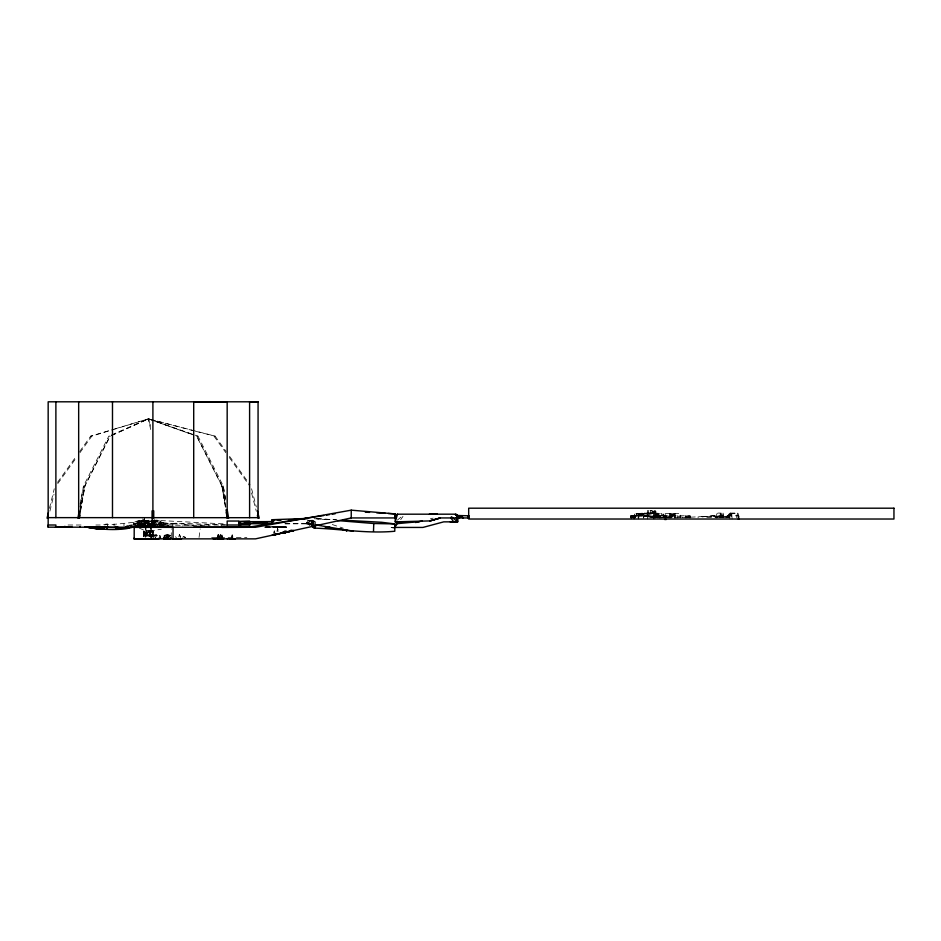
<?xml version="1.0" encoding="UTF-8"?>
<svg xmlns="http://www.w3.org/2000/svg" width="941" height="941" viewBox="0 0 941 941"><rect width="100%" height="100%" fill="white"/><g stroke="black" fill="none" stroke-linecap="round" stroke-linejoin="round"><path stroke-width="0.71" stroke-dasharray="4.71 3.53" d="M225.358 524.949L177.237 523.208L155.159 524.796L153.03 525.713L137.927 525.713L144.408 525.713L144.408 518.315L143.738 521.326L152.689 521.455L143.738 521.255L133.528 523.514L133.528 524.596L151.654 523.89L172.826 526.09L172.826 523.925L152.019 521.149L143.738 521.326L144.408 520.479L152.418 520.138L225.334 523.961M147.514 532.5L146.843 534.935L144.244 519.973L133.528 524.596L133.528 522.431L143.056 518.832M149.207 532.5L149.89 534.935L152.219 518.315L153.03 525.713L155.159 524.796L209.184 525.772M654.113 519.02L654.113 515.809L631.846 515.774L631.317 517.938M650.466 510.363L650.466 513.61L655.195 512.527L655.195 511.445L654.724 512.986L647.573 512.904L647.102 513.61L649.149 513.068L646.655 513.61L647.573 512.904M656.042 516.856L656.042 515.774L656.042 516.856L661.829 516.891L666.016 517.938L641.044 515.774M657.536 516.856L657.536 517.938L657.536 516.856L659.488 517.938L659.418 515.774M664.734 515.809L664.734 517.938L664.734 515.774L663.617 517.938M669.804 517.938L669.804 513.61L669.804 515.774L665.205 517.938L665.205 513.61L680.684 513.61L680.684 517.938L675.273 515.774M674.332 516.115L674.062 513.61L674.332 517.938M729.687 514.045L729.687 515.668L730.498 513.068L726.57 517.938L727.381 515.668L727.381 516.962M151.842 536.841L151.866 534.464L152.677 536.652M171.227 537.44L171.356 528.948M153.23 538.875L153.383 531.195L143.55 531.195L143.832 538.864M635.622 517.938L635.669 515.774M143.902 536.535L144.055 530.995L152.771 530.995L152.96 536.77M633.846 519.02L633.94 515.774L633.634 519.02M631.117 519.02L631.47 515.774L630.635 519.02M643.279 517.938L643.891 515.774L643.609 519.02M729.816 519.02L730.157 513.068M648.267 513.61L648.478 510.363M632.176 515.809L631.329 517.679M151.654 520.479L151.642 523.89L161.84 525.454L163.264 524.596L160.488 522.137L157.453 523.89L157.712 521.843L145.149 523.184L143.667 520.138L133.528 524.596L151.642 523.184L152.219 518.315M167.439 536.841L167.627 534.464L168.368 536.841L170.721 538.77M220.347 536.935L220.535 534.559L221.276 536.935L223.629 538.864M232.027 537.264L232.215 534.888L232.945 537.264M633.352 517.938L633.54 515.774M638.763 517.938L638.939 515.774L656.23 517.762M161.84 525.454L163.264 524.596L151.642 523.184L152.383 519.973L163.264 524.596L163.264 522.431L155.9 519.691M720.159 517.938L720.63 513.104L723.088 513.104L723.123 517.938M165.204 538.77L166.933 536.841L167.063 534.464L168.392 538.77M217.841 536.97L218.077 534.582L220.465 538.887M274.066 533.3L274.301 530.912L275.031 533.3M312 525.066L312.847 520.373L314.765 526.678M144.244 519.973L145.243 525.725L144.408 520.479L141.691 519.338L145.149 523.184L152.454 521.02L152.219 520.479L150.795 534.535L146.502 535.041M151.477 527.172L152.219 520.479L153.03 525.713L152.219 520.479L145.149 523.184L143.738 521.326L144.408 520.479L146.031 534.7L147.255 532.571L152.912 531.195L151.172 538.864L149.548 532.512L152.807 531.195L151.172 534.947L149.548 532.512L150.219 535.782L146.502 535.782L146.502 532.982L144.055 530.995L143.55 532.312L152.842 532.312L153.383 531.195L151.172 538.864L151.172 530.912L161.276 529.23M150.631 534.664L151.195 529.665M151.654 525.725L152.383 519.973L151.642 523.184L157.712 521.843L154.418 519.726M634.857 517.938L635.128 515.774L634.681 517.938M633.763 517.938L634.046 515.774M199.045 537.44L200.186 528.948M638.269 519.02L638.774 515.774M150.219 534.935L151.054 529.759M150.348 529.889L149.878 534.735M150.584 528.442L151.983 519.761M647.102 513.61L647.667 510.363M79.914 506.976L83.549 485.968L108.838 436.118L110.215 436.118L84.925 485.968L80.032 511.175M80.35 511.175L84.725 485.968L110.015 436.118M80.561 511.175L84.925 485.968M311.906 525.054L312.847 520.373M167.592 534.265L170.78 535.711L164.24 535.405L163.581 538.934L165.157 535.782L170.78 535.711L171.18 538.864L167.592 534.265L164.24 535.405L165.722 538.864M631.917 517.938L632.317 515.774L631.964 516.338M653.442 515.774L653.642 510.363M80.02 504.176L83.549 485.968M80.114 509.775L84.725 485.968M276.96 531.489L277.571 528.442L278.689 531.689M647.396 519.02L647.808 516.985M671.933 517.938L672.368 513.61M151.642 523.184L152.219 520.479L152.689 521.455M273.772 533.3L274.301 530.912L274.572 533.3M217.594 538.946L218.677 534.641L219.618 538.946M144.079 534.947L143.632 536.77L144.055 530.995L144.079 534.947L152.795 534.947L153.336 535.888M49.45 508.375L54.26 488.767M49.885 511.175L54.002 494.378M729.687 515.668L730.087 514.045L730.886 514.045L731.957 517.938M151.242 536.841L151.866 534.464L152.042 536.864M178.825 536.841L179.437 534.464L181.578 538.77M630.94 517.938L631.246 516.856M166.933 536.841L167.627 534.464L167.745 536.841L169.451 538.77M231.521 537.264L232.215 534.888L232.321 537.264M164.228 525.878L151.654 523.89L160.711 525.243L163.264 524.596L152.019 521.149L152.219 520.479M152.466 535.405L159.358 535.711L160.982 538.864L160.088 535.782L156.582 535.782L154.442 538.934L152.466 535.405L157.147 534.265L160.088 535.782L158.994 538.864L156.582 535.782L152.466 535.405L152.689 538.864M633.07 517.938L633.846 515.774L631.987 519.02M729.957 514.551L728.534 515.668L729.334 515.668L730.498 513.068L729.004 517.938L729.004 513.068L737.862 513.068L738.873 519.02M727.793 516.962L728.946 514.045L730.087 514.045L730.087 515.774L727.793 516.962L730.087 515.774M732.122 519.02L731.639 513.068M729.299 514.045L728.158 516.774L713.196 515.774L701.163 516.856L701.163 517.938M107.615 526.09L107.615 523.925L102.675 524.643C118.801 525.031 137.586 520.879 152.019 521.149M311.083 522.69L311.953 521.008L313.353 526.795L310.06 523.784L311.083 522.69L313.412 527.101L311.953 521.008L311.095 524.043M664.087 517.938L665.205 515.809M309.907 525.254L307.331 520.596L312.541 520.197L315.729 521.926L309.789 520.796L307.801 524.149L309.907 525.254L312.577 521.373L315.729 521.926L315.553 524.819L312.577 521.373L307.331 520.596L307.801 524.149L313.659 524.313M166.428 537.711L167.827 535.405L169.745 538.864M659.253 515.774L659.253 517.397C682.307 519.232 705.232 514.727 728.134 516.962L728.946 515.668M169.18 535.782L167.145 538.864L164.24 535.405M634.21 519.02L636.339 515.774M717.218 513.268L715.489 517.397L728.028 517.397M400.713 519.667L402.983 516.386M57.507 482.415L76.245 456.303M79.644 451.551L90.724 436.118L113.226 429.378M57.777 483.592L76.503 457.491M79.914 452.739L91.83 436.118L148.396 418.851L215.089 436.118L226.158 451.551M138.974 520.373L143.738 521.255L144.408 520.479L133.528 522.431M167.969 537.511L168.98 536.323L171.003 537.593M143.738 521.255L144.408 520.479L133.528 524.596L138.786 522.937L139.339 523.89L152.454 521.02L145.149 523.184M164.804 538.77L166.545 536.841L167.063 534.464L167.769 538.77M215.818 538.887L217.559 536.97L218.077 534.582L218.782 538.887M218.112 538.864L220.535 534.559L221.3 538.864M311.306 524.513L313.835 521.973L314.835 524.208M654.995 517.938L657.5 515.915M655.465 517.938L657.359 515.809M143.667 520.138L137.892 525.278L143.326 525.713L143.326 523.549M658.982 517.938L656.889 516.15L654.795 517.938L653.642 515.809L657.359 516.15L659.453 517.938M659.253 517.938L657.359 516.15L655.265 517.938L654.113 515.809L654.113 517.938L654.195 515.809M657.359 516.15L655.265 517.938L655.265 515.809M397.325 520.15L401.419 516.738M139.315 528.101L145.561 530.912L145.561 538.864L144.055 531.195C145.467 533.841 155.006 532.43 146.843 532.782L146.361 529.889M147.184 532.512L146.502 534.735M653.442 513.61L644.55 513.068L639.08 515.774L641.856 513.61M639.08 515.774L642.127 513.61L644.55 513.068L636.034 513.61L636.034 515.774L647.432 513.068L654.995 513.61L654.995 515.774M147.419 532.641L146.667 534.735M146.843 533.182L147.525 532.782M665.099 517.162L665.84 517.938L668.922 517.397L663.511 515.774L668.886 517.938M312.047 522.69L310.06 523.784L311.742 525.443M111.532 435.53L148.396 418.851L194.434 430.978M111.344 435.53L148.396 418.851L193.822 434.683M111.485 434.977L148.396 418.851L194.022 435.142M148.949 536.617L152.795 534.947L152.771 530.995L153.054 536.288M313.13 522.761L310.589 523.831L313.553 525.654L313.13 522.761L312.318 522.714M636.245 513.61L636.245 515.774L641.55 513.61M182.648 537.229L184.001 536.699L185.695 537.393L182.154 537.229L184.001 536.699M636.269 515.774L641.915 513.61L636.034 515.774L642.762 514.151L636.834 515.774L636.81 514.151M649.784 512.904L655.948 511.445L656.218 515.774L660.017 517.397M730.498 514.045L736.744 513.068L736.756 517.832M636.034 515.774L642.091 513.61L647.432 513.068L647.432 514.151L647.432 513.068L636.834 515.774L647.432 513.61M650.466 513.61L653.642 512.527L655.948 512.527L656.218 513.61L653.642 511.445L650.125 510.363M148.972 536.217L152.795 534.947L146.255 536.241M130.27 525.96L137.927 523.549L153.03 523.549M642.762 514.151L636.81 515.774L645.197 514.151M636.834 515.774L642.127 514.151M114.637 428.967L148.396 418.851L193.834 435.142M430.355 518.844L433.166 518.126M146.502 535.782L150.219 535.041M163.24 537.452L168.98 536.323M723.194 517.444L725.829 516.962L725.829 517.938M134.975 525.454L145.161 523.89L145.161 520.479M136.104 525.243L145.161 523.89M129.435 525.243L132.163 524.807M133.528 523.514L144.044 522.373M153.254 525.796L177.237 523.208L133.904 525.29M137.927 523.549L137.927 525.713L155.159 524.796L152.418 520.138M702.374 516.856L713.196 515.774L738.838 515.774L739.426 517.938M644.456 515.774L660.017 517.621M126.682 525.643L132.458 525.36M143.738 521.326L152.454 521.02M391.185 527.43L394.797 527.43M706.809 517.327L718.877 517.609M285.182 523.737L309.283 523.537L313.788 524.337M690.612 517.938L690.376 517.115L689.212 517.127L689.212 517.938M689.024 517.127L690.376 517.115M659.994 517.938L659.994 515.774L664.499 515.774L664.499 517.938M662.899 514.151L662.899 515.774L663.687 515.774L663.687 514.151L634.516 514.151L634.516 515.774M149.69 534.935L149.407 532.641M90.724 436.118L91.83 436.118M225.805 499.977L223.252 485.968L197.963 436.118L196.587 436.118L221.876 485.968L225.711 506.976M195.834 431.343L215.089 436.118M720.253 513.068L720.253 517.397L721.912 517.397L720.253 513.068L717.218 513.068L717.218 517.397M723.088 513.104L722.817 517.938M737.791 513.068L738.12 517.832M636.034 513.61L661.688 513.61L661.688 515.774M669.804 514.962L675.273 514.962L680.684 517.127L690.612 517.127M670.851 515.433L674.062 515.374M674.332 515.915L674.626 514.962M670.851 516.115L674.497 516.115M284.923 523.831L314.423 523.831M172.826 523.925L182.73 523.925L189.165 525.007L182.73 523.925L182.73 526.09M68.058 525.007L83.184 525.007M95.9 525.007L100.205 525.007M189.153 525.007L226.334 525.007M264.633 527.172L286.582 527.172L272.008 526.407M145.561 530.912L151.172 530.912M149.149 534.935L150.219 534.735M218.03 537.017L219.559 537.017M662.899 515.774L663.687 515.774M211.631 537.37L246.871 537.476M138.021 525.102L151.513 525.172M264.986 527.042L286.582 527.172L272.008 526.642M266.103 526.948L286.582 527.172L271.984 526.901M728.534 515.668L729.334 515.668M316.517 518.726L336.749 519.82M317.093 518.726L336.137 519.773M307.331 520.596L309.789 520.796M314.129 518.679L330.138 519.973M654.724 512.986L661.688 513.61M159.358 535.711L160.088 535.782M152.148 521.255L163.264 522.431L163.264 526.09M654.96 517.597L648.267 516.856L656.206 517.785M306.048 523.831L311.142 524.408L309.283 523.537M652.36 516.785L658.735 517.609M644.856 515.774L661.288 517.938L654.477 516.644L653.936 515.774M659.088 516.856L663.381 517.515M313.965 524.572L309.624 523.831L309.624 522.208M391.185 527.536L394.797 528.277M650.055 510.363L653.642 511.445M332.267 524.537L343.183 528.16M195.21 435.165L197.963 436.118M656.218 513.61L653.642 512.527L654.642 515.774M716.913 517.938L713.196 515.774L716.736 517.938M149.207 532.771L149.878 533.182M655.148 515.774L656.218 516.656M656.889 516.15L658.782 517.938M229.557 456.303L250 484.78M213.972 436.118L225.887 452.739M229.298 457.491L249.741 485.968M154.112 535.405L156.194 538.864M175.602 536.652L176.826 538.77M180.884 538.77L179.437 534.464L179.155 538.77M196.787 436.118L222.076 485.968L225.911 506.976M312.612 522.749L314.517 526.678M145.561 534.947L144.055 531.195L146.502 534.947L145.831 529.759M150.654 429.484L148.396 418.851L150.454 425.497M738.273 515.774L739.144 519.02M251.576 488.767L256.317 506.976M251.553 492.978L256.293 511.175M148.396 418.851L150.478 426.826M731.239 514.045L731.639 515.774M222.405 537.182L221.888 534.794L221.37 537.182L221.888 534.794L222.358 537.182M223.252 485.968L225.816 501.377M222.076 485.968L225.805 508.375M221.876 485.968L225.605 508.375M144.655 519.761L146.114 528.442M738.509 515.774L739.05 519.02M278.018 531.853L277.571 528.442L277.63 532.171M637.963 515.774L638.163 517.938M674.532 517.938L674.332 515.774L674.462 517.938M143.832 536.311L143.55 531.195L143.585 536.311M152.842 532.312L152.771 530.995L152.96 538.864M721.265 513.104L721.453 517.938M686.083 517.938L686.083 515.774L686.083 517.938L686.083 517.127M728.134 515.668L728.134 516.962M698.116 516.856L698.116 517.938M690.376 517.938L690.376 515.774L630.529 515.809L630.529 517.95M689.177 517.938L689.024 515.774L689.012 517.938M687.306 515.774L687.306 517.938M685.283 515.774L685.283 517.938M677.226 515.774L677.226 517.938M675.273 513.61L675.273 517.938M673.45 513.61L673.45 515.774M672.062 514.962L672.062 515.774M671.933 513.61L671.933 515.774M670.851 515.374L670.851 517.938M670.133 515.774L670.133 517.938M668.922 515.774L668.922 517.938M666.628 515.774L666.628 517.938M665.205 513.61L665.205 517.938M664.146 515.774L664.146 517.397M663.381 515.774L663.381 517.938M660.476 515.774L660.476 517.938M659.723 515.774L659.723 517.938M658.441 514.151L658.441 515.774M657.536 513.61L657.559 515.774M655.948 511.445L655.948 512.527M655.195 510.363L655.195 512.527M654.713 510.363L654.713 511.445M653.642 515.809L653.642 519.02M632.317 515.809L632.317 517.95M631.846 515.809L631.846 517.95M630.693 515.809L630.693 517.95M309.177 522.208L309.177 523.831M308.73 522.208L308.73 523.831M308.283 522.208L308.283 523.831M307.836 522.208L307.836 523.831M307.389 522.208L307.389 523.831M306.942 522.208L306.942 523.831M306.495 522.208L306.495 523.831M221.241 525.007L221.241 527.172M150.595 523.549L150.595 525.713M148.407 522.267L148.407 523.89M144.408 523.549L144.408 525.713M123.965 523.925L123.977 526.09M114.073 523.925L114.073 526.09M648.949 513.068L648.949 514.151L648.949 513.068M671.015 513.61L671.015 517.938L671.015 513.61M218.677 534.641L218.336 537.017L220.947 538.946L219.147 537.017L218.677 534.641M286.582 527.172L264.727 526.995L286.582 527.172"/><path stroke-width="1.41" d="M152.066 510.857L152.066 518.173L153.736 518.173L153.736 510.857M152.901 518.173L152.901 515.245M240.896 523.619L239.061 523.855L239.096 522.067M395.091 517.538C396.702 514.409 393.009 516.785 397.467 514.186L455.762 514.186L457.726 515.774M457.585 517.444L457.585 521.855L450.116 521.855M463.407 517.938L461.302 516.15L457.585 515.974L455.397 514.856L457.42 515.809M395.091 515.974L395.608 517.938L351.24 517.938L255.493 538.864L134.175 538.864L134.21 527.195L173.038 527.336L173.038 538.864M395.267 516.186L397.467 514.186L395.267 521.855L402.736 521.855M373.495 531.242L373.777 523.514L337.407 520.561M79.185 511.175L77.962 518.173L79.338 518.173L79.832 515.374M79.138 518.173L80.35 511.175M134.175 527.372L173.038 527.336M48.426 512.574L47.05 518.173L48.167 518.173M285.605 531.077L287.946 531.806L282.429 533.006L284.229 532.606L284.676 531.077M243.637 523.819L245.354 522.032L248.012 521.69L247.071 523.819L245.354 521.69M419.568 521.585L397.102 523.678L394.797 527.43L422.921 527.43L443.729 521.855L457.585 521.855L457.561 517.668M239.296 521.385L238.767 521.867L240.849 521.69M243.801 523.819L245.354 522.032L246.907 523.819M264.562 523.819L266.115 521.69L272.984 521.643M272.314 523.831L272.49 521.655M239.061 522.008L240.331 521.537M459.42 517.938L461.161 515.915M281.594 533.147L287.111 532.194L281.594 533.147L283.323 531.947M274.854 520.185L272.314 521.902L271.655 519.726L308.319 518.409M397.102 523.678L394.797 525.478M218.218 538.817L216.842 538.664M285.852 532.183L284.747 532.665L293.768 530.63L290.863 530.195M135.375 526.513C119.86 531.277 102.628 529.583 86.701 527.172M133.657 526.407L128.023 527.913L84.631 526.76L96.958 528.889M146.455 538.781L147.913 538.734L135.398 538.852M415.546 522.537L422.168 520.961M147.325 538.875L148.443 538.628M284.064 532.665L286.099 532.218L281.677 532.665M284.229 532.606L287.946 531.806M324.998 528.089L329.868 527.078M287.17 531.924L293.768 530.63L290.969 530.677M469.147 517.938L440.317 517.938L429.943 520.914L395.267 521.855L395.267 513.915L351.24 510.163L255.364 527.301L48.167 527.172L48.167 525.007L55.884 525.007L55.884 527.172M125.259 527.172L128.411 526.607M323.68 515.539L247.554 527.301L221.817 527.43M326.551 515.092L329.421 514.645M332.291 514.198L335.161 513.762M105.145 526.442L100.205 527.172L105.545 526.76M289.24 519.95L299.273 519.138M302.132 518.903L307.86 518.444M134.175 538.864L134.175 538.252L134.175 538.864L156.065 538.864M213.184 538.864L215.924 538.746M165.722 538.864L163.581 538.934L167.145 538.864M127.682 528.383L115.743 528.371M429.367 514.186L437.318 513.986M158.994 538.864L152.689 538.864M253.835 527.207L193.705 527.172M249.6 517.691L258.069 517.632L258.069 401.807L249.6 401.866L249.6 517.691L228.569 517.691M258.069 401.807L48.167 401.807L48.167 527.172M457.585 515.503L469.147 515.809L468.03 517.938L468.03 515.809M457.891 515.974L455.762 514.186L458.067 517.938L458.067 515.774L459.208 517.938L461.302 516.15L463.195 517.938M395.091 516.186L395.443 515.503M48.167 517.632L227.169 517.691L227.169 401.866L193.705 401.807L193.705 517.632M457.891 517.738L457.079 517.938M738.203 519.02L738.873 519.02M664.652 519.514L666.252 519.514M276.983 520.197L281.006 520.185M238.955 521.69L272.596 521.62L271.573 523.819L238.861 523.619M272.302 521.855L272.443 523.819M238.908 524.666L241.037 524.666L241.037 523.819M227.169 525.007L249.6 525.007M80.338 526.76L79.691 526.76L80.267 527.172M59.518 527.172L55.531 527.172L72.328 527.172M149.278 538.77L153.995 538.77M164.804 538.77L170.721 538.77M172.179 538.77L181.578 538.77M217.594 539.099L223.629 539.099M229.78 539.193L235.297 539.193M151.172 538.864L153.23 538.864M104.298 528.924L97.805 528.889L87.16 527.172M373.777 523.514L394.785 523.914L394.785 531.242C367.484 533.782 340.807 528.983 313.812 528.089L312.33 525.96M326.962 528.089L330.679 528.324L326.456 528.089M342.536 520.138L381.552 522.267L394.785 523.914M174.32 538.817L173.744 538.664M365.261 512.151L369.542 512.41M376.694 512.821L385.269 513.327M388.127 513.504L395.267 513.915M316.2 524.749L319.834 525.36M64.482 526.442L68.775 527.172M339.16 528.807L345.312 529.854L346.735 531.242L346.735 529.889M315.411 524.819L352.981 531.242M227.04 538.664L228.004 538.922M115.378 526.442L117.99 527.172M311.694 526.231L315.153 527.983L313.553 525.654M451.445 516.738L457.585 521.855L456.267 517.656M311.742 525.443L313.353 526.795M267.832 523.819L266.115 522.032L263.456 521.69L248.012 523.819L248.012 521.69M267.667 523.819L266.115 522.032L264.397 523.819L263.456 521.69L263.456 523.819M106.321 527.607L107.274 528.924M450.633 517.479L453.668 521.867M240.508 521.385L249.6 521.043L249.6 527.172M314.318 525.596L315.376 528.089M239.849 523.819L239.096 521.69L239.061 523.855M257.411 511.175L259.234 518.173L258.116 518.173L257.387 515.374M227.216 509.775L228.616 518.173L227.24 518.173L226.311 512.574M226.04 509.775L227.44 518.173M457.891 515.503L457.891 517.938M351.24 510.163L351.24 517.938M238.896 525.007L238.896 521.043L227.169 521.043L227.169 527.172M152.901 401.807L152.901 517.632M112.485 401.807L112.485 517.632M107.615 526.09L107.615 527.172M78.668 401.807L78.668 517.632M55.884 401.807L55.884 517.632M457.42 515.503L457.42 516.174L457.42 515.503M281.488 533.029L279.689 533.582L285.205 532.394L281.488 533.029M440.317 517.938L429.943 520.914L440.317 517.938M290.757 531.136L285.993 532.053L290.757 531.136M278.971 533.712L273.866 534.747L279.748 533.582L275.184 534.453L278.983 533.653M273.149 534.982L272.043 535.217L276.689 534.382L273.149 534.982M893.95 508.199L468.677 508.199L468.677 519.02L893.95 519.02L893.95 508.199"/></g></svg>
